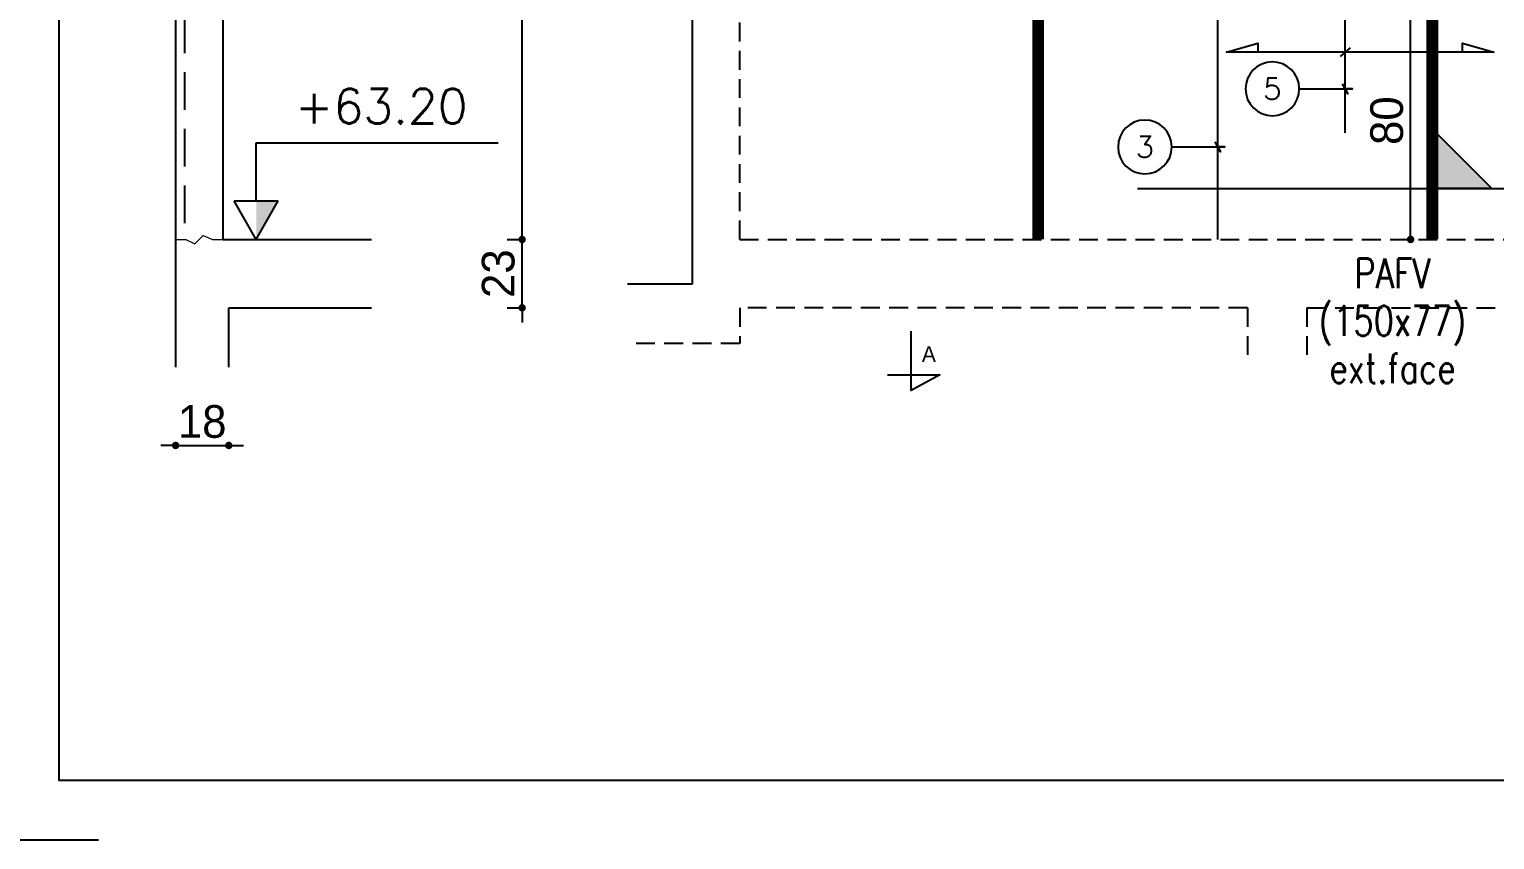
# Model space of a CAD drawing. Header units: metres. Extents: x -5618 to 118954, y -306 to 4637.
# Drawn here: x 12215.1 to 12708.7, y 893.8 to 1166.5 of the extents above; entities that cross this region are included whole.
import ezdxf
from ezdxf.enums import TextEntityAlignment as Align

# ---------------------------------------------------------------- set-up
doc = ezdxf.new("R2010")
doc.units = ezdxf.units.M
doc.linetypes.add('CACHE', pattern=[9.524999999999999, 6.35, -3.175])
doc.linetypes.add('CACHEX2', pattern=[19.049999999999997, 12.7, -6.35])
for name, color, linetype in [('COTATION', 1, 'Continuous'), ('GO-FER-HA', 140, 'Continuous'), ('GO-TEXTE', 9, 'Continuous'), ('K_ENT_M_Building_V.76', 7, 'Continuous'), ('STR_COTATION', 1, 'Continuous'), ('STR_TS', 22, 'Continuous'), ('STR_TS_TXT', 7, 'Continuous'), ('STR_VOI-POT', 6, 'Continuous')]:
    doc.layers.add(name, color=color, linetype=linetype)
doc.layers.add('Kofragna_forma', color=7, linetype='Continuous', lineweight=70)
doc.styles.add('GrDimensions', font='simplex.shx')
doc.styles.add('Lucida', font='LSANSI.TTF')
doc.styles.add('TEXTE', font='romans.shx')
doc.styles.add('TEXTE TS', font='romans.shx', dxfattribs={"width": 0.7, "oblique": 15})
doc.dimstyles.new('COUPE-20', dxfattribs={"dimscale": 0.5, "dimtxt": 22, "dimasz": 5, "dimexe": 0.05, "dimexo": 0, "dimgap": 5, "dimtad": 1, "dimdec": 0, "dimdsep": 46, "dimtxsty": 'Standard', "dimblk1": 'DOT', "dimblk2": 'DOT', "dimsah": 1, "dimcen": 0, "dimdle": 150, "dimclrd": 1, "dimclre": 1, "dimclrt": 7, "dimadec": 0, "dimazin": 0, "dimtfac": 1, "dimtdec": 0, "dimtix": 1, "dimtmove": 2, "dimatfit": 3, "dimldrblk": 'DOT', "dimfxl": 0, "dimtvp": 1, "dimtolj": 1, "dimtzin": 0, "dimarcsym": 0})

# ---------------------------------------------------------------- blocks, each defined once
blk = doc.blocks.new('A$C6F247267')
blk.add_hatch(color=256).paths.add_polyline_path([(5.684341886080801e-14, -0.1999999999999886), (-0.1999999999999886, 0), (5.684341886080801e-14, 0)])
blk.add_lwpolyline([(-0.1999999999999886, 0), (5.684341886080801e-14, 0), (5.684341886080801e-14, -0.1999999999999886), (-0.1999999999999886, 0)])
blk = doc.blocks.new('mrega')
at = {"layer": 'STR_TS_TXT', "style": 'TEXTE TS', "width": 0.8}
for tag, p in [('ST10', (14.47619047619082, 0)), ('DIM', (14.47619047619082, -16)), ('NOTE', (14.47619047619082, -32))]:
    blk.add_attdef(tag, text='', height=10, dxfattribs=at).set_placement(p, align=Align.CENTER)
blk = doc.blocks.new('_DOT')
at = {"color": 0, "linetype": 'ByBlock'}
blk.add_line((-0.5, 0), (-1, 0), dxfattribs=at)
at = {"color": 0, "linetype": 'ByBlock', "const_width": 0.5}
blk.add_lwpolyline([(-0.25, 0, 1), (0.25, 0, 1)], format="xyb", close=True, dxfattribs=at)
blk = doc.blocks.new('*D793')
at = {"layer": 'COTATION', "color": 1, "lineweight": -2, "ltscale": 4.5}
for p, q in [((12381.08693040779, 1098.287650645224), (12381.08693040779, 1100.787650645224)), ((12376.08693040779, 1095.787650645224), (12381.11193040779, 1095.787650645224)), ((12381.08693040779, 1072.787650645224), (12381.08693040779, 1095.787650645224)), ((12376.08693040779, 1072.787650645224), (12381.11193040779, 1072.787650645224)), ((12381.08693040779, 1070.287650645224), (12381.08693040779, 1067.787650645224))]:
    blk.add_line(p, q, dxfattribs=at)
at = {"layer": 'DEFPOINTS', "color": 0, "lineweight": -3, "ltscale": 4.5}
for p in [(12330.37234179932, 1095.787650645224), (12381.08693040779, 1095.787650645224), (12330.37234179932, 1072.787650645224)]:
    blk.add_point(p, dxfattribs=at)
at = {"layer": 'COTATION', "color": 1, "lineweight": -2, "ltscale": 4.5, "xscale": 2.5, "yscale": 2.5, "zscale": 2.5}
for p, rotation in [((12381.08693040779, 1095.787650645224), 270), ((12381.08693040779, 1072.787650645224), 90)]:
    blk.add_blockref('_DOT', p, dxfattribs=dict(at, rotation=rotation))
at = {"layer": 'COTATION', "color": 7, "lineweight": -3, "ltscale": 4.5, "insert": (12373.08693040779, 1084.287650645226), "char_height": 11, "attachment_point": 5, "rotation": 90}
blk.add_mtext('\\A1;23', dxfattribs=at)
blk = doc.blocks.new('*D794')
at = {"layer": 'COTATION', "color": 1, "lineweight": -2, "ltscale": 4.5}
for p, q in [((12376.08693040779, 1355.787650645223), (12381.11193040779, 1355.787650645223)), ((12381.08693040779, 1098.287650645224), (12381.08693040779, 1353.287650645223)), ((12376.08693040779, 1095.787650645224), (12381.11193040779, 1095.787650645224))]:
    blk.add_line(p, q, dxfattribs=at)
at = {"layer": 'DEFPOINTS', "color": 0, "lineweight": -3, "ltscale": 4.5}
for p in [(12330.37234179932, 1355.787650645223), (12381.08693040779, 1355.787650645223), (12330.37234179932, 1095.787650645224)]:
    blk.add_point(p, dxfattribs=at)
at = {"layer": 'COTATION', "color": 1, "lineweight": -2, "ltscale": 4.5, "xscale": 2.5, "yscale": 2.5, "zscale": 2.5}
for p, rotation in [((12381.08693040779, 1355.787650645223), 90), ((12381.08693040779, 1095.787650645224), 270)]:
    blk.add_blockref('_DOT', p, dxfattribs=dict(at, rotation=rotation))
at = {"layer": 'COTATION', "color": 7, "lineweight": -3, "ltscale": 4.5, "insert": (12373.08693040779, 1225.787650645226), "char_height": 11, "attachment_point": 5, "rotation": 90}
blk.add_mtext('\\A1;260', dxfattribs=at)
blk = doc.blocks.new('*D797')
at = {"layer": 'DEFPOINTS', "color": 0, "lineweight": -3, "ltscale": 4.5}
for p in [(12264.37234179932, 1060.317260335428, 187.688179425467), (12282.27484179925, 1060.317260335428, 187.688179425467), (12282.27484179925, 1026.456122896222)]:
    blk.add_point(p, dxfattribs=at)
at = {"layer": 'STR_COTATION', "color": 1, "lineweight": -2, "ltscale": 4.5}
for p, q in [((12261.87234179932, 1026.456122896222), (12259.37234179932, 1026.456122896222)), ((12264.37234179932, 1026.456122896222), (12282.27484179925, 1026.456122896222)), ((12264.37234179932, 1026.444448322044), (12264.37234179932, 1026.431122896222)), ((12282.27484179925, 1026.444448322044), (12282.27484179925, 1026.431122896222)), ((12284.77484179925, 1026.456122896222), (12287.27484179925, 1026.456122896222))]:
    blk.add_line(p, q, dxfattribs=at)
at = {"layer": 'STR_COTATION', "color": 1, "lineweight": -2, "ltscale": 4.5, "xscale": 2.5, "yscale": 2.5, "zscale": 2.5}
blk.add_blockref('_DOT', (12264.37234179932, 1026.456122896222), dxfattribs=at)
at = {"layer": 'STR_COTATION', "color": 1, "lineweight": -2, "ltscale": 4.5, "xscale": 2.5, "yscale": 2.5, "zscale": 2.5, "rotation": 180}
blk.add_blockref('_DOT', (12282.27484179925, 1026.456122896222), dxfattribs=at)
at = {"layer": 'STR_COTATION', "color": 7, "lineweight": -3, "ltscale": 4.5, "insert": (12273.32359179929, 1034.456122896222), "char_height": 11, "attachment_point": 5}
blk.add_mtext('\\A1;18', dxfattribs=at)
blk = doc.blocks.new('*D821')
at = {"layer": 'DEFPOINTS', "color": 0, "lineweight": -3, "ltscale": 4.5}
for p in [(12680.35745454004, 1175.787650645197), (12708.37565188813, 1175.787650645197, 187.688179425467), (12704.85122702612, 1095.787650645224, 187.688179425467)]:
    blk.add_point(p, dxfattribs=at)
at = {"layer": 'STR_COTATION', "color": 1, "lineweight": -2, "ltscale": 4.5}
for p, q in [((12680.34353754407, 1175.787650645197), (12680.33245454004, 1175.787650645197)), ((12680.35745454004, 1098.287650645224), (12680.35745454004, 1173.287650645197)), ((12680.3421696689, 1095.787650645224), (12680.33245454004, 1095.787650645224))]:
    blk.add_line(p, q, dxfattribs=at)
at = {"layer": 'STR_COTATION', "color": 1, "lineweight": -2, "ltscale": 4.5, "xscale": 2.5, "yscale": 2.5, "zscale": 2.5}
for p, rotation in [((12680.35745454004, 1175.787650645197), 90), ((12680.35745454004, 1095.787650645224), 270)]:
    blk.add_blockref('_DOT', p, dxfattribs=dict(at, rotation=rotation))
at = {"layer": 'STR_COTATION', "color": 7, "lineweight": -3, "ltscale": 4.5, "insert": (12672.35745454004, 1135.787650645212), "char_height": 11, "attachment_point": 5, "rotation": 90}
blk.add_mtext('\\A1;80', dxfattribs=at)

msp = doc.modelspace()

# ---------------------------------------------------------------- linework, layer by layer
at = {"color": 7, "linetype": 'Continuous', "lineweight": -3}
for p, q in [((12284.14298772922, 1108.787650645224, 187.688179425467), (12298.89318708164, 1108.787650645224, 187.688179425467)), ((12291.51808740543, 1095.787650645224, 187.688179425467), (12284.14298772922, 1108.787650645224, 187.688179425467)), ((12284.14298772922, 1108.787650645224, 187.688179425467), (12298.89318708164, 1108.787650645224, 187.688179425467)), ((12291.51808740543, 1095.787650645224, 187.688179425467), (12284.14298772922, 1108.787650645224, 187.688179425467)), ((12291.51808740543, 1095.787650645224, 187.688179425467), (12298.89318708164, 1108.787650645224, 187.688179425467)), ((12291.51808740543, 1095.787650645224, 187.688179425467), (12298.89318708164, 1108.787650645224, 187.688179425467))]:
    msp.add_line(p, q, dxfattribs=at)
msp.add_lwpolyline([(12225.0851861483, 1573.712024445221), (12225.0851861483, 913.7780244450956), (13174.9901861481, 913.7780244450956), (13174.9901861481, 1573.712024445221)], close=True)
at = {"lineweight": 18, "elevation": 187.688179425467}
msp.add_lwpolyline([(12264.37234179932, 1095.787650645224), (12267.83728209995, 1095.787650645224), (12270.85975282984, 1094.363863052779), (12273.60743076874, 1097.134969273794), (12276.76728539572, 1095.787650645224), (12280.37234179932, 1095.787650645224)], dxfattribs=at)
msp.add_lwpolyline([(12205.08718614816, 927.1100244451487), (12205.08718614816, 893.7800244451906), (12238.41718614824, 893.7800244451906)])
at = {"color": 7, "linetype": 'Continuous', "lineweight": -3}
msp.add_solid([(12298.89318708164, 1108.787650645224, 187.688179425467), (12291.51808740543, 1095.787650645224, 187.688179425467), (12291.51808740543, 1108.754833781305, 187.688179425467)], dxfattribs=at)
msp.add_solid([(12298.89318708164, 1108.787650645224, 187.688179425467), (12291.51808740543, 1095.787650645224, 187.688179425467), (12291.51808740543, 1108.754833781305, 187.688179425467)], dxfattribs=at)
at = {"layer": 'COTATION'}
msp.add_line((12660.00210359794, 1160.300706247288, 281.5322691382004), (12656.64698654481, 1157.350012533961, 281.5322691382004), dxfattribs=at)
at = {"layer": 'COTATION', "elevation": 187.688179425467}
msp.add_lwpolyline([(12697.8180039311, 1158.825359390627), (12697.8180039311, 1161.825353120367), (12708.37565188819, 1158.825359390627), (12618.37565188813, 1158.82535939062), (12628.93329984519, 1161.82535312036), (12628.93329984519, 1158.82535939062)], dxfattribs=at)
at = {"layer": 'GO-FER-HA'}
for points, elevation in [([(12642.85680465432, 1146.569345930705, 512.322006256741), (12642.85708069535, 1146.498635252587), (12660.72454507143, 1146.498635252584), (12658.32454507152, 1146.498635252584), (12659.22160134622, 1144.801578977723), (12657.42748879653, 1148.195691527446)], 281.5322691382004), ([(12599.90791147092, 1127.007291177619, 512.322006256741), (12599.90818751195, 1126.9365804995), (12617.77565188803, 1126.936580499498), (12615.37565188812, 1126.936580499498), (12616.27270816282, 1125.239524224637), (12614.47859561313, 1128.63363677436)], 306.2433205729542)]:
    msp.add_lwpolyline(points, format="xyb", dxfattribs=dict(at, elevation=elevation))
at = {"layer": 'GO-TEXTE', "elevation": 187.688179425467, "flags": 128}
msp.add_lwpolyline([(12504.13374104647, 1050.27994368287), (12521.78148171381, 1050.27994368287), (12512.10343255225, 1044.99988778847), (12512.10343255225, 1064.921363293111)], dxfattribs=at)
at = {"layer": 'K_ENT_M_Building_V.76', "color": 30, "linetype": 'Continuous', "lineweight": -3}
for p, q in [((12291.51808740543, 1108.787650645224, 187.688179425467), (12291.51808740543, 1128.287650645224, 187.688179425467)), ((12291.51808740543, 1128.287650645224, 187.688179425467), (12298.01808740543, 1128.287650645224, 187.688179425467)), ((12291.51808740543, 1108.787650645224, 187.688179425467), (12291.51808740543, 1128.287650645224, 187.688179425467)), ((12291.51808740543, 1128.287650645224, 187.688179425467), (12298.01808740543, 1128.287650645224, 187.688179425467)), ((12298.01808740543, 1128.287650645224, 187.688179425467), (12361.3118859028, 1128.287650645224, 187.688179425467)), ((12298.01808740543, 1128.287650645224, 187.688179425467), (12372.98130260982, 1128.287650645224, 187.688179425467))]:
    msp.add_line(p, q, dxfattribs=at)
at = {"layer": 'Kofragna_forma', "color": 4, "lineweight": -3}
for p, q in [((12264.37234179932, 1395.790150645303, 187.688179425467), (12264.37234179932, 1052.787650645224, 187.688179425467)), ((12280.37234179932, 1095.787650645224, 187.688179425467), (12280.37234179932, 1355.787650645223, 187.688179425467)), ((12438.37564482494, 1355.790150645304, 187.688179425467), (12438.37564482494, 1156.787650645224, 187.688179425467)), ((12438.37448812249, 1156.787650645224, 187.688179425467), (12438.37448812249, 1080.787650645224, 187.688179425467)), ((12280.37234179932, 1095.787650645224, 187.688179425467), (12330.37234179932, 1095.787650645224, 187.688179425467)), ((12438.37448812249, 1080.787650645224, 187.688179425467), (12416.58130450494, 1080.787650645224, 187.688179425467)), ((12282.27484179925, 1072.787650645224, 187.688179425467), (12330.37234179932, 1072.787650645224, 187.688179425467)), ((12282.27484179925, 1052.787650645224, 187.688179425467), (12282.27484179925, 1072.787650645224, 187.688179425467))]:
    msp.add_line(p, q, dxfattribs=at)
at = {"layer": 'Kofragna_forma', "linetype": 'CACHE', "lineweight": -3}
for p, q in [((12454.37565188813, 1095.787650645224, 187.688179425467), (12454.37565188813, 1355.787650645223, 187.688179425467)), ((12454.37565188813, 1095.787650645224, 187.688179425467), (12774.37565188813, 1095.787650645224, 187.688179425467)), ((12625.37448812249, 1072.787650645224, 187.688179425467), (12454.37565188813, 1072.787650645224, 187.688179425467)), ((12454.37565188813, 1072.787650645224, 187.688179425467), (12454.37565188813, 1060.787650645224, 187.688179425467)), ((12625.37448812249, 1072.787650645224, 187.688179425467), (12625.37448812249, 1055.787650645224, 187.688179425467)), ((12645.37565188813, 1072.787650645224, 187.688179425467), (12921.32696517138, 1072.787650645223, 187.688179425467)), ((12645.37565188813, 1072.787650645224, 187.688179425467), (12645.37565188813, 1055.787650645224, 187.688179425467)), ((12454.37565188813, 1060.787650645224, 187.688179425467), (12416.58130450494, 1060.787650645224, 187.688179425467))]:
    msp.add_line(p, q, dxfattribs=at)
at = {"layer": 'STR_TS', "linetype": 'CACHE', "ltscale": 2, "const_width": 4}
for points, elevation in [([(12554.89517048104, 1095.787650645197), (12554.89517048104, 1415.787650645197)], 187.688179425467), ([(12687.66123955799, 1095.787650645224), (12687.66123955799, 1172.787650645224)], 281.5322691382005)]:
    msp.add_lwpolyline(points, dxfattribs=dict(at, elevation=elevation))
at = {"layer": 'STR_TS', "color": 3, "elevation": 281.5322691382005}
msp.add_lwpolyline([(12588.37565188813, 1112.980562315121), (12738.37565188819, 1112.980562315121)], dxfattribs=at)
at = {"layer": 'STR_VOI-POT'}
msp.add_line((12615.37565188813, 1095.787650645224, 281.5322691382004), (12615.37565188811, 1420.790150645303, 281.5322691382004), dxfattribs=at)
at = {"layer": 'STR_VOI-POT', "color": 1, "linetype": 'CACHEX2', "elevation": 187.688179425467}
msp.add_lwpolyline([(12267.37511025163, 1418.787650645219), (12267.37417662206, 1095.787650645219)], dxfattribs=at)
at = {"layer": 'STR_VOI-POT', "elevation": 281.5322691382004}
msp.add_lwpolyline([(12658.32454507137, 1131.668847241939), (12658.32454507137, 1175.995946948888), (12664.30643375003, 1170.014058270228)], dxfattribs=at)

# ---------------------------------------------------------------- block references
at = {"layer": 'STR_TS', "xscale": 100, "yscale": 100, "zscale": 100, "rotation": 180}
msp.add_blockref('A$C6F247267', (12687.661239558, 1112.980562315121, 281.5322691382005), dxfattribs=at)
at = {"layer": 'STR_TS_TXT'}
msp.add_blockref('mrega', (12659.78056503961, 1079.410816195844, 469.2204485636669), dxfattribs=at).add_auto_attribs({'NOTE': 'ext.face', 'ST10': 'PAFV', 'DIM': '(150x77)'})

# ---------------------------------------------------------------- texts
at = {"layer": 'GO-FER-HA', "style": 'TEXTE'}
for s, p in [('5', (12633.8003180605, 1146.498635252567, 375.5322691382005)), ('3', (12590.8514248771, 1126.93658049948, 400.2433205729542))]:
    msp.add_text(s, height=7.199999999999999, dxfattribs=at).set_placement(p, align=Align.MIDDLE_CENTER)
at = {"layer": 'GO-TEXTE', "linetype": 'Continuous', "style": 'Lucida'}
msp.add_text('A', height=5.319999999999999, rotation=0.001797547041295644, dxfattribs=at).set_placement((12515.71857917675, 1054.550232628394, 187.688179425467))
at = {"layer": 'K_ENT_M_Building_V.76', "color": 0, "linetype": 'Continuous', "lineweight": -3, "insert": (12304.51808740543, 1134.787650645224, 187.688179425467), "char_height": 11.7, "attachment_point": 7, "style": 'GrDimensions'}
msp.add_mtext('\\A1;+63.20', dxfattribs=at)

# ---------------------------------------------------------------- dimensions: what is measured, and where the dimension line sits
at = {"layer": 'COTATION', "lineweight": -3, "ltscale": 4.5}
for base, p1, p2, picture, middle in [((12381.08693040779, 1355.787650645223, 93.84408971273348), (12330.37234179932, 1095.787650645224, 93.84408971273348), (12330.37234179932, 1355.787650645223, 93.84408971273348), '*D794', (12373.08693040779, 1225.787650645226, 93.84408971273348)), ((12381.08693040779, 1095.787650645224, 93.84408971273348), (12330.37234179932, 1072.787650645224, 93.84408971273348), (12330.37234179932, 1095.787650645224, 93.84408971273348), '*D793', (12373.08693040779, 1084.287650645226, 93.84408971273348))]:
    dim = msp.add_linear_dim(base=base, p1=p1, p2=p2, angle=90, dimstyle='COUPE-20', dxfattribs=at)
    dim.commit()
    dim.dimension.update_dxf_attribs({"geometry": picture, "text_midpoint": middle})
at = {"layer": 'STR_COTATION', "lineweight": -3, "ltscale": 4.5}
dim = msp.add_linear_dim(base=(12680.35745454004, 1175.787650645197), p1=(12704.85122702612, 1095.787650645224, 187.688179425467), p2=(12708.37565188813, 1175.787650645197, 187.688179425467), angle=90, dimstyle='COUPE-20', override={"dimfxl": 0.1}, dxfattribs=at)
dim.commit()
dim.dimension.update_dxf_attribs({"geometry": '*D821', "text_midpoint": (12672.35745454004, 1135.787650645212)})
dim = msp.add_linear_dim(base=(12282.27484179925, 1026.456122896222), p1=(12264.37234179932, 1060.317260335428, 187.688179425467), p2=(12282.27484179925, 1060.317260335428, 187.688179425467), dimstyle='COUPE-20', override={"dimfxl": 0.1}, dxfattribs=at)
dim.commit()
dim.dimension.update_dxf_attribs({"geometry": '*D797', "text_midpoint": (12273.32359179929, 1034.456122896222)})

doc.saveas('drawing.dxf')
